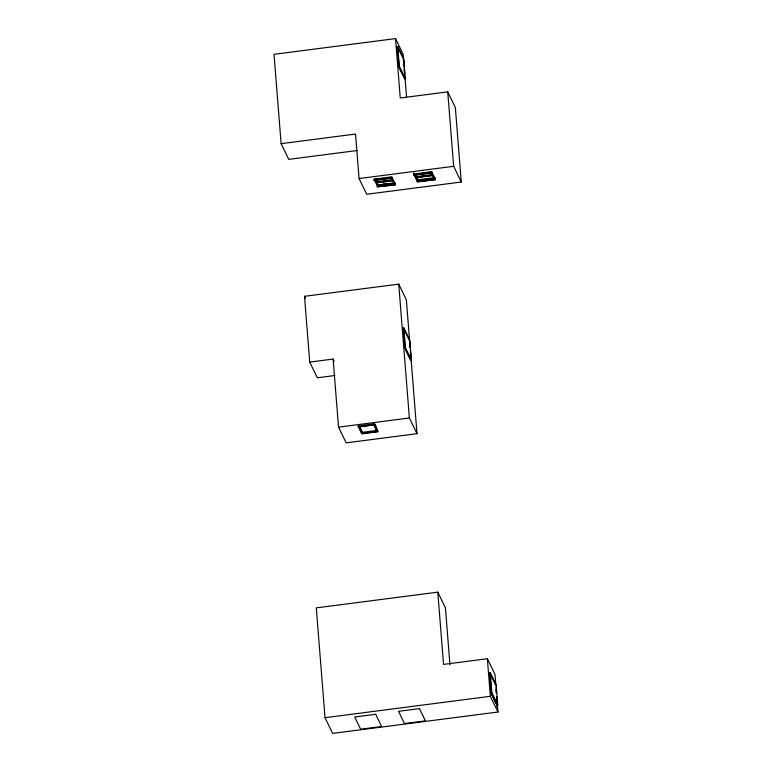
<?xml version="1.0" encoding="UTF-8"?>
<svg xmlns="http://www.w3.org/2000/svg" width="772" height="772" viewBox="0 0 772 772"><rect width="100%" height="100%" fill="white"/><g stroke="black" fill="none" stroke-linecap="round" stroke-linejoin="round"><path stroke-width="1.16" d="M404.663 73.321L403.158 54.31L395.525 38.6L274.021 54.32L281.124 143.669L288.747 159.379L357.253 150.511M396.991 46.658L397.792 46.561L403.737 58.797L405.31 78.657L404.509 78.754L398.564 66.517L399.365 66.411L405.31 78.657M281.124 143.669L355.535 134.048L359.067 178.544L366.69 194.255L461.28 182.018L455.355 107.569L447.731 91.868L400.253 98.005L395.525 38.6M359.067 178.544L453.647 166.308L461.28 182.018M377.682 179.094L374.121 179.558L374.179 180.339L391.973 178.033L391.906 177.251M380.046 178.786L383.607 178.332M385.981 178.023L390.719 177.406M416.417 174.086L419.968 173.623M422.342 173.314L425.903 172.86M428.277 172.552L431.828 172.088L431.895 172.87L414.101 175.176L413.831 172.889M377.402 179.422L375.105 179.722L376.447 182.491L392.533 180.407L392.485 179.76L376.398 181.845L375.057 179.075M379.699 179.123L384.292 178.535M386.598 178.235L390.043 177.792M416.176 174.404L419.621 173.961M421.917 173.661L425.372 173.218M427.669 172.918L431.114 172.474L432.455 175.244L416.378 177.328L415.027 174.559M413.995 174.945L431.895 172.87M378.878 181.912L392.668 180.137L394.01 182.906L377.923 184.981L376.582 182.211L377.981 185.637L394.058 183.553L393.961 182.26M419.949 176.605L424.542 176.006M426.839 175.707L431.442 175.119M376.63 182.858L392.716 180.783L394.058 183.553M416.552 177.695L432.638 175.62L433.98 178.39L417.903 180.465L416.504 177.049L417.845 179.818L433.932 177.743L433.034 175.891M383.616 183.591L385.913 183.302M395.052 183.717L377.257 186.023L377.315 186.805L395.274 184.846L395.11 182.752M414.101 175.176L414.043 174.395L417.179 180.851L434.974 178.554M383.346 185.454L386.897 184.99M389.271 184.682L395.206 183.919L391.79 176.875L373.995 179.181L377.411 186.216M424.455 180.137L428.006 179.673M431.567 179.21L433.941 178.901M377.315 186.805L395.274 184.846M417.247 181.632L435.196 179.683L417.411 181.98L417.179 180.851M334.894 375.52L317.35 377.788L309.726 362.087L304.496 296.323L398.738 284.135L406.362 299.845L410.144 347.497M403.052 328.11L403.852 328.003L409.797 340.249L411.37 360.099L410.569 360.206L405.618 350.005M404.634 347.969L405.425 347.863L411.37 360.099M309.726 362.087L333.118 359.057L334.141 361.151M338.532 427.148L409.372 417.99L417.005 433.69L346.165 442.858L338.532 427.148L333.118 359.057M358.314 426.414L359.086 426.318L362.329 432.995L361.557 433.092L358.314 426.414L358.353 426.897L374.468 424.812L373.609 423.78L376.9 431.104L377.672 431.008L377.836 431.751L361.721 433.845L361.557 433.092M376.852 430.458L362.271 432.339L359.491 426.617M369.73 432.108L372.027 431.809M361.595 433.575L377.711 431.49M449.941 664.711L445.425 607.863L437.792 592.153L316.288 607.873L325.022 717.69L332.645 733.4L497.979 712.016L496.763 696.749M495.836 685.005L494.997 674.438L487.364 658.728L443.543 664.393L437.792 592.153M489.284 672.875L490.249 672.75L496.193 684.996L497.776 704.846L496.811 704.971L496.985 707.191M495.228 685.121L496.193 684.996M497.776 704.846L491.832 692.609L490.867 692.735L490.587 689.232M325.022 717.69L490.355 696.305L497.979 712.016M402.849 57.823L397.397 46.609L398.979 66.46L404.924 78.705L404.74 76.37M435.128 178.747L431.712 171.712L413.917 174.018L417.334 181.053M431.509 172.754L432.407 174.597L416.32 176.682L415.423 174.829M391.973 178.033L374.179 180.339M391.192 177.637L392.533 180.407M375.453 179.345L376.447 182.491M376.977 182.491L377.981 185.637M409.411 340.298L403.466 328.052L405.039 347.911L410.984 360.148M374.709 423.886L376.205 426.984M377.788 431.065L374.285 423.857L358.169 425.941L361.672 433.15M374.43 424.33L377.672 431.008M374.468 424.812L358.353 426.897M373.658 424.426L376.9 431.104M495.663 685.063L489.728 672.817L491.301 692.677L497.245 704.913L496.782 699.075M304.496 296.323L305.519 298.417M491.523 693.729L496.975 704.952M491.359 693.758L496.309 703.958M359.906 426.916L362.329 432.995M496.02 687.35L496.483 693.227M496.039 689.734L496.319 693.237M447.731 91.868L453.647 166.308M490.249 672.75L491.832 692.609M490.394 676.861L490.567 679.08M490.973 684.156L491.407 689.705M490.307 676.426L490.577 679.794M490.847 683.162L491.378 689.898M489.824 677.527L490.384 684.532M490.567 686.868L491.031 692.716M489.844 679.881L490.21 684.561M487.364 658.728L490.355 696.305M435.032 177.589L435.196 179.683M433.883 177.097L433.98 178.39M432.359 173.951L432.455 175.244M417.797 179.172L417.903 180.465M416.272 176.035L416.378 177.328M404.953 76.882L406.555 97.079M403.341 58.846L403.814 64.684M404.181 69.355L404.547 74.035M397.792 46.561L399.365 66.411M397.175 48.993L397.638 54.841M398.014 59.512L398.381 64.182M410.337 349.88L417.005 433.69M409.594 342.633L409.961 347.303M410.337 351.974L410.704 356.645M392.668 180.137L392.716 180.783M403.852 328.003L405.425 347.863M403.331 331.613L403.795 337.451M404.161 342.121L404.538 346.792M398.738 284.135L409.372 417.99M359.028 425.661L359.086 426.318M375.675 714.283L354.715 716.995L360.659 729.231L381.619 726.52L375.675 714.283M419.486 708.609L398.535 711.321L404.47 723.567L425.43 720.855L419.486 708.609"/></g></svg>
